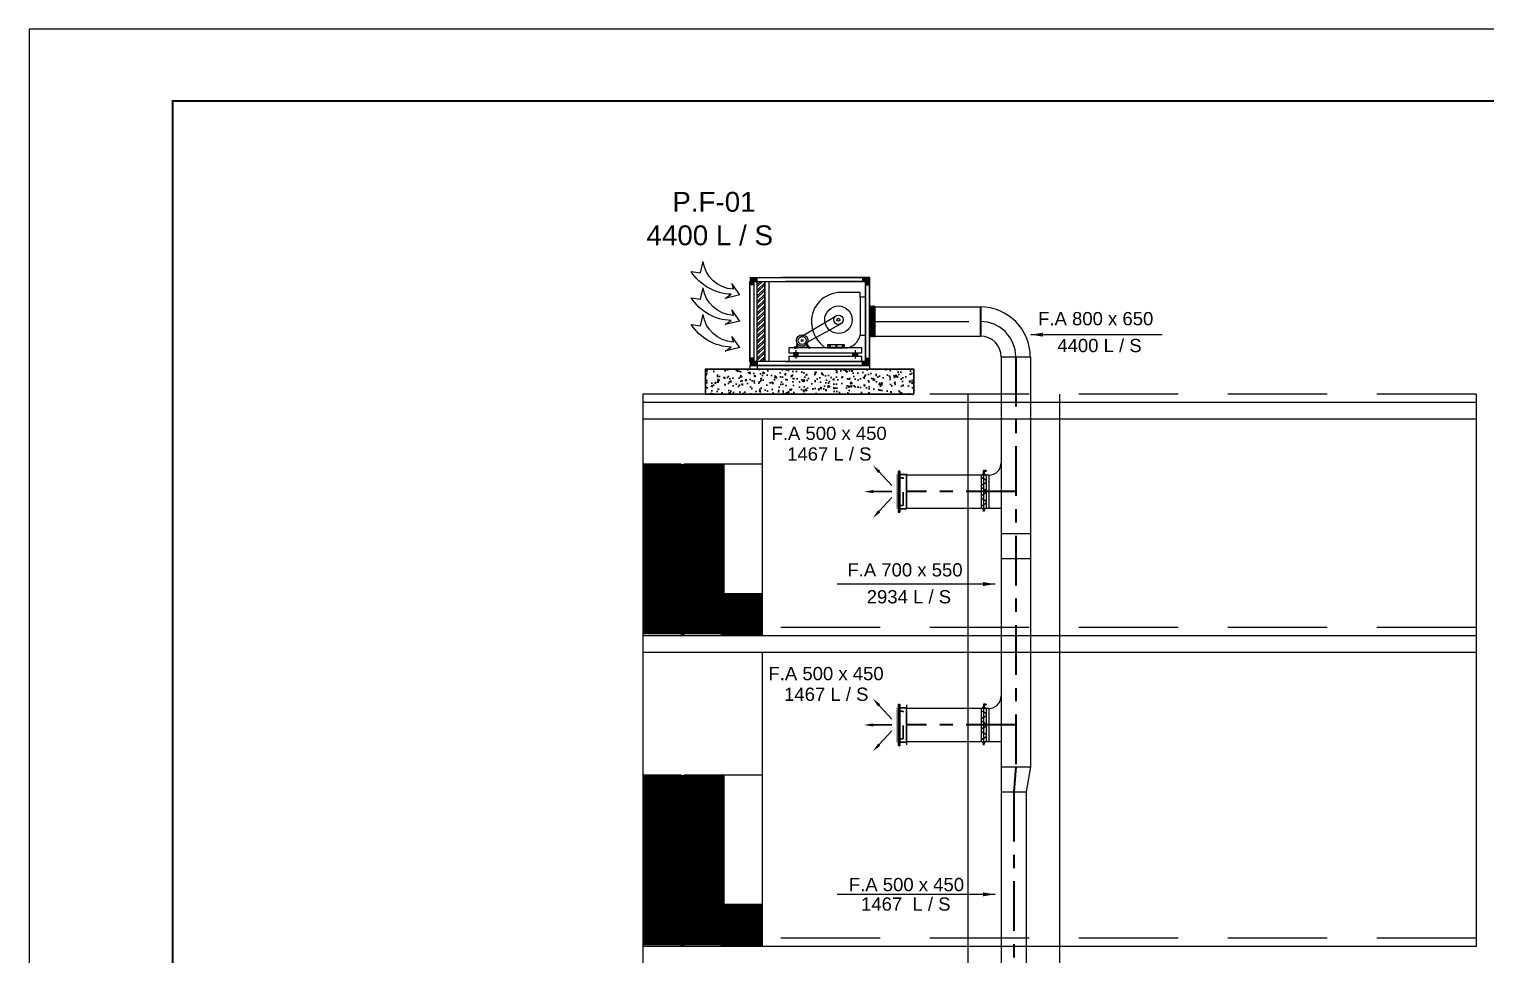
# Model space of a CAD drawing. Header units: inches. Extents: x 57.1 to 75, y 16.7 to 29.4.
# Drawn here: x 57.07 to 68.07, y 22.44 to 29.43 of the extents above; entities that cross this region are included whole.
import ezdxf

# ---------------------------------------------------------------- set-up
doc = ezdxf.new("R2010")
doc.units = ezdxf.units.IN
doc.header["$MEASUREMENT"] = 0
for name, pattern in [('CENTER2', [1.125, 0.75, -0.125, 0.125, -0.125]), ('HIDDEN', [0.375, 0.25, -0.125]), ('HIDDEN2', [0.1875, 0.125, -0.0625])]:
    doc.linetypes.add(name, pattern=pattern)
for name, color, linetype in [('.1', 1, 'Continuous'), ('01_AC-EQUIP', 206, 'Continuous'), ('06_AC-FA.DUCT', 7, 'Continuous'), ('12-AC-FL.CONN.', 2, 'Continuous'), ('A.C.VOLUM DAMPER', 7, 'Continuous'), ('DASH', 1, 'Continuous'), ('template', 7, 'Continuous'), ('WALL', 2, 'Continuous')]:
    doc.layers.add(name, color=color, linetype=linetype)
for name, color, linetype, lineweight in [('04-AC_F.A.DUCT', 7, 'Continuous', 35), ('A-Handrail', 2, 'Continuous', 30), ('AC-13- HVAC GRILLES & DIFFUSSERS.', 7, 'Continuous', 30), ('exhaust grill', 220, 'Continuous', 18)]:
    doc.layers.add(name, color=color, linetype=linetype, lineweight=lineweight)
doc.styles.add('arial', font='arial.ttf')
doc.dimstyles.get("Standard").update_dxf_attribs({"dimtxt": 0.18, "dimasz": 0.18, "dimexe": 0.18, "dimexo": 0.0625, "dimgap": 0.09, "dimtad": 0, "dimtih": 1, "dimtoh": 1, "dimdec": 4, "dimzin": 0, "dimdsep": 46, "dimtxsty": 'Standard', "dimcen": 0.09, "dimadec": 0, "dimazin": 0, "dimtfac": 1, "dimtdec": 4, "dimtofl": 0, "dimtmove": 0, "dimatfit": 3, "dimfxl": 1, "dimtolj": 1, "dimtzin": 0, "dimarcsym": 0})

# ---------------------------------------------------------------- blocks, each defined once
blk = doc.blocks.new('A$C60D03859')
at = {"layer": '06_AC-FA.DUCT'}
for p, q in [((-0.156, 0.306), (-0.242, -0.048)), ((-0.242, -0.048), (-0.143, 0.1)), ((-0.156, 0.306), (0.115, 0.11)), ((0.115, 0.11), (-0.022, 0.142)), ((0.369, -0.64), (0.64, -0.578)), ((0.403, -0.862), (0.369, -0.64))]:
    blk.add_line(p, q, dxfattribs=at)
for centre, radius, start, end in [((1.032, 0.131), 1.176, 181.521, 237.6803), ((0.755, 0.192), 0.779, 183.7141, 261.5016)]:
    blk.add_arc(centre, radius, start, end, dxfattribs=at)
blk = doc.blocks.new('A$C4FDA1B52')
at = {"layer": '12-AC-FL.CONN.', "color": 7, "linetype": 'Continuous'}
for p, q in [((-0.13, 0.026), (-0.156, 0)), ((-0.156, -0.8), (-0.156, 0)), ((-0.13, 0.026), (-0.104, 0)), ((-0.13, -0.8), (-0.13, 0)), ((-0.078, 0.026), (-0.104, 0)), ((-0.104, -0.8), (-0.104, 0)), ((-0.078, 0.026), (-0.052, 0)), ((-0.078, -0.8), (-0.078, 0)), ((-0.026, 0.026), (-0.052, 0)), ((-0.052, -0.8), (-0.052, 0)), ((-0.026, 0.026), (0, 0)), ((-0.026, -0.8), (-0.026, 0)), ((0, -0.8), (0, 0)), ((-0.13, -0.826), (-0.156, -0.8)), ((-0.13, -0.826), (-0.104, -0.8)), ((-0.078, -0.826), (-0.104, -0.8)), ((-0.078, -0.826), (-0.052, -0.8)), ((-0.026, -0.826), (-0.052, -0.8)), ((-0.026, -0.826), (0, -0.8))]:
    blk.add_line(p, q, dxfattribs=at)
blk = doc.blocks.new('A$C148533F6')
at = {"layer": '01_AC-EQUIP'}
for points in [[(-1.437, 1.105), (-1.437, 1.016), (-1.389, 1.016), (-1.389, 1.057), (-1.347, 1.057), (-1.347, 1.105)], [(0, 1.105), (0, 1.016), (-0.048, 1.016), (-0.048, 1.057), (-0.09, 1.057), (-0.09, 1.105)], [(-1.437, 0.048), (-1.437, 0.137), (-1.389, 0.137), (-1.389, 0.096), (-1.347, 0.096), (-1.347, 0.048)], [(-0.048, 0.096), (-0.048, 0.137), (0, 0.137), (0, 0.048), (-0.09, 0.048), (-0.09, 0.096)]]:
    blk.add_hatch(color=7, dxfattribs=at).paths.add_polyline_path(points)
h = blk.add_hatch(dxfattribs=at)
h.set_pattern_fill('ANSI32', scale=0.128124, style=0)
h.set_pattern_definition([(45, (-90.672903, -665.945964), (-0.0339739444, 0.0339739444), []), (45, (-90.650254, -665.945964), (-0.0339739444, 0.0339739444), [])])
h.paths.add_polyline_path([(-1.258, 1.057), (-1.347, 1.057), (-1.347, 0.096), (-1.258, 0.096)])
at = {"layer": '01_AC-EQUIP', "color": 7}
for p, q in [((-1.436, 1.105), (0, 1.105)), ((-1.436, 1.057), (-0.048, 1.057)), ((-1.388, 1.057), (-1.388, 0.096)), ((-1.347, 1.057), (-1.347, 1.105)), ((-1.347, 0.096), (-1.347, 1.057)), ((-1.258, 0.096), (-1.258, 1.057)), ((-1.21, 1.057), (-1.21, 0.096)), ((0, 1.105), (-1.057, 1.105)), ((-0.048, 1.057), (-1.009, 1.057)), ((-0.048, 0.096), (-0.048, 1.057)), ((-0.048, 1.057), (-0.048, 0.096)), ((0, 0.048), (0, 1.105)), ((0, 1.105), (0, 0.048)), ((-1.389, 1.016), (-1.437, 1.016)), ((-0.113, 0.924), (-0.345, 0.924)), ((-0.113, 0.869), (-0.113, 0.924)), ((-0.048, 1.016), (0, 1.016)), ((-0.832, 0.388), (-0.402, 0.645)), ((-0.785, 0.306), (-0.346, 0.547)), ((-0.891, 0.275), (-0.891, 0.246)), ((-0.886, 0.276), (-0.857, 0.276)), ((-0.885, 0.232), (-0.885, 0.133)), ((-0.729, 0.276), (-0.758, 0.276)), ((-0.724, 0.275), (-0.724, 0.246)), ((-0.505, 0.266), (-0.301, 0.266)), ((-0.469, 0.284), (-0.487, 0.284)), ((-0.478, 0.275), (-0.478, 0.292)), ((-0.478, 0.271), (-0.478, 0.25)), ((-0.387, 0.284), (-0.404, 0.284)), ((-0.396, 0.275), (-0.396, 0.292)), ((-0.396, 0.271), (-0.396, 0.25)), ((-0.313, 0.284), (-0.331, 0.284)), ((-0.322, 0.275), (-0.322, 0.292)), ((-0.322, 0.271), (-0.322, 0.25)), ((-0.172, 0.232), (-0.172, 0.133)), ((0, 0.048), (-1.438, 0.048)), ((-1.389, 0.137), (-1.437, 0.137)), ((-1.437, 0.048), (-1.437, 0.005)), ((0, 0.005), (-1.437, 0.005)), ((-0.048, 0.096), (-1.436, 0.096)), ((0, 0.043), (-1.434, 0.043)), ((-1.347, 0.096), (-1.347, 0.048)), ((-1.347, 0.096), (-1.347, 0.005)), ((-1.057, 0.048), (0, 0.048)), ((-1.009, 0.096), (-0.048, 0.096)), ((-0.09, 0.096), (-0.09, 0.048)), ((-0.048, 0.137), (0, 0.137)), ((0, 0.048), (0, 0))]:
    blk.add_line(p, q, dxfattribs=at)
for points in [[(-1.436, 1.057), (-1.436, 0.096)], [(-1.436, 0.096), (-1.436, 1.057)], [(-1.258, 1.057), (-1.258, 0.096)], [(-1.258, 0.096), (-1.258, 1.057)], [(-1.258, 0.096), (-1.258, 1.057)], [(-0.851, 0.295), (-0.869, 0.295), (-0.869, 0.266), (-0.747, 0.266), (-0.747, 0.295), (-0.764, 0.295)]]:
    blk.add_lwpolyline(points, dxfattribs=at)
for points in [[(-0.113, 0.869), (-0.113, 0.412), (-0.048, 0.412), (-0.048, 0.869)], [(-0.967, 0.199), (-0.091, 0.199), (-0.091, 0.258), (-0.967, 0.258)], [(-0.914, 0.155), (-0.857, 0.155), (-0.857, 0.199), (-0.914, 0.199)], [(-0.906, 0.258), (-0.869, 0.258), (-0.869, 0.266), (-0.906, 0.266)], [(-0.877, 0.295), (-0.877, 0.258), (-0.869, 0.258), (-0.869, 0.295)], [(-0.739, 0.295), (-0.739, 0.258), (-0.747, 0.258), (-0.747, 0.295)], [(-0.709, 0.258), (-0.747, 0.258), (-0.747, 0.266), (-0.709, 0.266)], [(-0.505, 0.258), (-0.301, 0.258), (-0.301, 0.295), (-0.505, 0.295)], [(-0.143, 0.155), (-0.2, 0.155), (-0.2, 0.199), (-0.143, 0.199)], [(-0.967, 0.096), (-0.091, 0.096), (-0.091, 0.155), (-0.967, 0.155)]]:
    blk.add_lwpolyline(points, close=True, dxfattribs=at)
for centre, radius in [((-0.373, 0.597), 0.165), ((-0.373, 0.597), 0.0567), ((-0.373, 0.597), 0.018), ((-0.808, 0.348), 0.0685), ((-0.808, 0.348), 0.0473), ((-0.808, 0.348), 0.0123), ((-0.478, 0.284), 0.00599), ((-0.396, 0.284), 0.00599), ((-0.322, 0.284), 0.00599)]:
    blk.add_circle(centre, radius, dxfattribs=at)
for centre, radius, start, end in [((-0.346, 0.572), 0.352, 89.8098, 181.0457), ((-0.294, 0.589), 0.405, 183.3325, 234.9147), ((-0.303, 0.45), 0.194, 276.938, 348.446)]:
    blk.add_arc(centre, radius, start, end, dxfattribs=at)
for points in [[(-0.857, 0.199), (-0.857, 0.155), (-0.914, 0.199), (-0.914, 0.155)], [(-0.906, 0.266), (-0.906, 0.258), (-0.877, 0.266), (-0.877, 0.258)], [(-0.877, 0.295), (-0.869, 0.295), (-0.877, 0.258), (-0.869, 0.258)], [(-0.739, 0.295), (-0.747, 0.295), (-0.739, 0.258), (-0.747, 0.258)], [(-0.709, 0.266), (-0.709, 0.258), (-0.739, 0.266), (-0.739, 0.258)], [(-0.2, 0.199), (-0.2, 0.155), (-0.143, 0.199), (-0.143, 0.155)]]:
    blk.add_solid(points, dxfattribs=at)
blk = doc.blocks.new('A$C180A56EA')
at = {"layer": 'A.C.VOLUM DAMPER'}
h = blk.add_hatch(dxfattribs=at)
h.set_pattern_fill('ANSI31', color=256, scale=0.001, style=0)
h.set_pattern_definition([(45, (129.5106855, -230.48025158), (-8.838834765e-05, 8.838834765e-05), [])])
h.paths.add_polyline_path([(0.0459, 0.0039), (0.0459, 0.0065), (0.0401, 0.0065), (0.0401, -0.0027), (0.0459, -0.0027), (0.0459, 0), (0.0603, 0), (0.0603, 0.0128), (0.057, 0.0128), (0.057, 0.0039)])
for p, q in [((-0.1242, 0.0032), (-0.1161, 0.0032)), ((-0.1161, 0.0004), (-0.119, 0.0032)), ((-0.1185, 0), (-0.1161, 0.0024)), ((-0.1161, 0.0015), (-0.1179, 0.0032)), ((-0.1174, 0), (-0.1161, 0.0013)), ((-0.1161, 0.0026), (-0.1168, 0.0032)), ((-0.1163, 0), (-0.1161, 0.0001)), ((-0.1161, 0.0001), (-0.1104, 0.0058)), ((-0.1161, 0.0013), (-0.1116, 0.0058)), ((-0.1161, 0.0024), (-0.1127, 0.0058)), ((-0.1161, -0.0026), (-0.1161, 0.0058)), ((-0.1161, 0.0035), (-0.1138, 0.0058)), ((-0.1161, 0.0058), (-0.1099, 0.0058)), ((-0.1161, 0.0057), (-0.116, 0.0058)), ((-0.1161, 0.0046), (-0.1149, 0.0058)), ((-0.1161, -0.001), (-0.1099, 0.0053)), ((-0.1099, -0.0014), (-0.1161, 0.0048)), ((-0.1161, -0.0021), (-0.1099, 0.0042)), ((-0.1099, -0.0026), (-0.1161, 0.0037)), ((-0.1109, -0.0026), (-0.1161, 0.0026)), ((-0.112, -0.0026), (-0.1161, 0.0015)), ((-0.1131, -0.0026), (-0.1161, 0.0004)), ((-0.1099, -0.0003), (-0.116, 0.0058)), ((-0.1156, -0.0026), (-0.1099, 0.0031)), ((-0.1099, 0.0008), (-0.1149, 0.0058)), ((-0.1145, -0.0026), (-0.1099, 0.002)), ((-0.1099, 0.0019), (-0.1138, 0.0058)), ((-0.1134, -0.0026), (-0.1099, 0.0009)), ((-0.1128, 0.0019), (0.0401, 0.0019)), ((-0.1099, 0.003), (-0.1127, 0.0058)), ((-0.1099, 0.0041), (-0.1116, 0.0058)), ((-0.1099, 0.0052), (-0.1105, 0.0058)), ((0.0401, 0.0121), (-0.1099, 0.0121)), ((-0.0882, 0.0113), (-0.0994, -0.0075)), ((-0.0768, 0.0113), (-0.0656, -0.0075)), ((-0.0402, 0.0113), (-0.0514, -0.0075)), ((-0.0284, 0.0113), (-0.0173, -0.0075)), ((0.0056, 0.0113), (-0.0056, -0.0075)), ((0.0174, 0.0113), (0.0286, -0.0075)), ((0.0459, 0.0065), (0.0401, 0.0065)), ((0.0401, 0.0065), (0.0401, -0.0027)), ((0.0459, 0.0039), (0.0459, 0.0065)), ((0.057, 0.0039), (0.0459, 0.0039)), ((0.0603, 0.0128), (0.057, 0.0128)), ((0.057, 0.0128), (0.057, 0.0039)), ((0.0603, 0.0128), (0.0603, 0)), ((-0.1242, 0), (-0.1161, 0)), ((-0.1142, -0.0026), (-0.1161, -0.0007)), ((-0.1153, -0.0026), (-0.1161, -0.0018)), ((-0.1099, -0.0026), (-0.1161, -0.0026)), ((-0.1123, -0.0026), (-0.1099, -0.0003)), ((-0.1111, -0.0026), (-0.1099, -0.0014)), ((-0.11, -0.0026), (-0.1099, -0.0025)), ((-0.1099, -0.0083), (0.0401, -0.0083)), ((0.0401, -0.0027), (0.0459, -0.0027)), ((0.0603, 0), (0.0459, 0)), ((0.0459, -0.0027), (0.0459, 0))]:
    blk.add_line(p, q, dxfattribs=at)
at = {"layer": 'A.C.VOLUM DAMPER', "extrusion": (0, 0, -1)}
for centre, major_axis, start_param, end_param in [((-0.0938, 0.0019), (0.00135, 0.00135), 3.926991, 7.068583), ((-0.0938, 0.0019), (-0.00135, 0.00135), 2.356195, 5.497787), ((-0.0712, 0.0019), (0.00135, 0.00135), 3.926991, 7.068583), ((-0.0712, 0.0019), (-0.00135, 0.00135), 2.356195, 5.497787), ((-0.0458, 0.0019), (0.00135, 0.00135), 3.926991, 7.068583), ((-0.0458, 0.0019), (-0.00135, 0.00135), 2.356195, 5.497787), ((-0.0228, 0.0019), (0.00135, 0.00135), 3.926991, 7.068583), ((-0.0228, 0.0019), (-0.00135, 0.00135), 2.356194, 5.497787), ((0, 0.0019), (0.00135, 0.00135), 3.926991, 7.068583), ((0, 0.0019), (0.00135, 0.00135), 0.785398, 3.926991), ((0.023, 0.0019), (0.00135, 0.00135), 3.926991, 7.068583), ((0.023, 0.0019), (-0.00135, 0.00135), 2.356195, 5.497787)]:
    blk.add_ellipse(centre, major_axis=major_axis, ratio=1, start_param=start_param, end_param=end_param, dxfattribs=at)
blk = doc.blocks.new('SAG')
for const_width in [0.03, 0.003]:
    blk.add_lwpolyline([(-0.5, 0), (-0.5, 0.2), (-0.6, 0.2), (-0.6, 0.235), (0.6, 0.235), (0.6, 0.2), (0.5, 0.2), (0.5, 0)], dxfattribs=dict(const_width=const_width))
for points in [[(0.6, 0.235), (-0.6, 0.235), (-0.6, 0.2), (0.6, 0.2)], [(-0.5, 0), (0.5, 0), (0.5, 0.2), (-0.5, 0.2)]]:
    blk.add_lwpolyline(points, close=True)
at = {"linetype": 'HIDDEN2', "const_width": 0.02}
blk.add_lwpolyline([(-0.5, 0.279), (0.5, 0.279)], dxfattribs=at)
at = {"linetype": 'HIDDEN2'}
blk.add_lwpolyline([(-0.4, 0.2), (-0.4, 0.1), (0.4, 0.1), (0.4, 0.2)], dxfattribs=at)
blk = doc.blocks.new('SR')
at = {"color": 8}
blk.add_line((13.31, -0.02), (3.38, -0.02), dxfattribs=at)
at = {"color": 7}
blk.add_solid([(13.31, -0.84), (13.31, 0.8), (18.23, -0.02)], dxfattribs=at)
blk = doc.blocks.new('A$C2DCB7148')
at = {"layer": 'AC-13- HVAC GRILLES & DIFFUSSERS.'}
for name, p, xscale, yscale, zscale, rotation in [('SR', (-152, 270), -27.27270000015738, 27.27269999997225, 27.2727, 312.8469994232207), ('SAG', (0, 250), 499.9995000000344, 499.9995000000344, 499.9995000000344, 90), ('SR', (-152, 230), 27.27270000011471, 27.27270000011471, 27.27270000011471, 227.1530005766962)]:
    blk.add_blockref(name, p, dxfattribs=dict(at, xscale=xscale, yscale=yscale, zscale=zscale, rotation=rotation))
at = {"layer": 'AC-13- HVAC GRILLES & DIFFUSSERS.', "xscale": -27.27270000008866, "yscale": 27.27269999997225, "zscale": 27.2727}
blk.add_blockref('SR', (-123, 251), dxfattribs=at)

msp = doc.modelspace()

# ---------------------------------------------------------------- hatches: boundary and pattern name
at = {"layer": 'A-Handrail', "ltscale": 0.01}
h = msp.add_hatch(dxfattribs=at)
h.set_pattern_fill('AR-CONC', color=254, scale=0.000629107, style=0)
h.set_pattern_definition([(130, (1356.53724, -519.28154), (-0.1146136477, -0.01002739), [0.011984488, -0.1318293685]), (185, (1356.53724, -519.28154), (0.022171883, 0.120195196), [0.00958759, -0.105463862]), (79.548555, (1356.52769, -519.28238), (-0.092441765, 0.110167801), [0.010185248, -0.112037817]), (133.8158, (1356.53724, -519.24958), (-0.170537718, -0.026449122), [0.017976732, -0.197744053]), (83.364442, (1356.52303, -519.25179), (-0.149352599, 0.155657503), [0.015277878, -0.168056877]), (188.815849, (1356.53724, -519.24958), (-0.149352599, 0.155657503), [0.014381365, -0.158195074]), (159, (1356.52126, -519.25757), (-0.0953816724, -0.0643357504), [0.011984488, -0.1318293685]), (214, (1356.52126, -519.25757), (-0.038880088, 0.115873936), [0.00958759, -0.105463495]), (108.548555, (1356.51332, -519.26293), (-0.13426176, 0.051538186), [0.010185248, -0.112037624]), (142.5, (1356.537244, -519.28154), (-0.0019430619, 0.0531941655), [0, -0.1041851494, 0, -0.1070614265, 0, -0.1058629777]), (172.5, (1356.537244, -519.28154), (-0.0420367164, 0.0630242993), [0, -0.0610409924, 0, -0.1017882518, 0, -0.0403477764]), (212.5, (1356.572877, -519.28154), (-0.0853009904, -0.0036039929), [0, -0.0399482935, 0, -0.1246386757, 0, -0.165385935]), (222.5, (1356.58886, -519.28154), (-0.0931891026, 0.015995983), [0, -0.0519327815, 0, -0.082772864, 0, -0.117447983])])
h.paths.add_polyline_path([(63.752, 26.675), (63.752, 26.864), (62.179, 26.864), (62.179, 26.675)])

# ---------------------------------------------------------------- linework, layer by layer
at = {"layer": '.1', "color": 0}
msp.add_line((74.968, 29.431), (57.073, 29.431), dxfattribs=at)
at = {"layer": '04-AC_F.A.DUCT', "linetype": 'Continuous'}
msp.add_line((64.255, 27.334), (64.255, 27.113), dxfattribs=at)
at = {"layer": '04-AC_F.A.DUCT', "color": 7, "linetype": 'CENTER2', "ltscale": 0.5}
for p, q in [((64.523, 26.956), (64.523, 23.861)), ((64.523, 25.939), (63.698, 25.939)), ((64.523, 23.861), (64.507, 23.672)), ((64.507, 23.672), (64.507, 21.831))]:
    msp.add_line(p, q, dxfattribs=at)
at = {"layer": '04-AC_F.A.DUCT', "linetype": 'CENTER2', "ltscale": 0.5}
msp.add_line((64.523, 24.177), (63.698, 24.177), dxfattribs=at)
at = {"layer": '06_AC-FA.DUCT'}
for p, q in [((63.418, 27.334), (64.255, 27.334)), ((63.418, 27.113), (64.255, 27.113)), ((64.413, 26.956), (64.413, 22.378)), ((64.633, 26.956), (64.633, 23.861)), ((64.318, 26.063), (63.698, 26.063)), ((64.318, 26.063), (64.318, 25.811)), ((64.413, 25.811), (63.698, 25.811)), ((64.413, 25.623), (64.633, 25.623)), ((64.413, 25.434), (64.633, 25.434)), ((64.318, 24.301), (63.698, 24.301)), ((64.318, 24.301), (64.318, 24.05)), ((64.413, 24.05), (63.698, 24.05)), ((64.413, 23.861), (64.633, 23.861)), ((64.633, 23.861), (64.601, 23.672)), ((64.413, 23.672), (64.601, 23.672)), ((64.601, 23.672), (64.601, 22.378))]:
    msp.add_line(p, q, dxfattribs=at)
at = {"layer": '06_AC-FA.DUCT', "color": 7, "linetype": 'CENTER2'}
msp.add_line((63.418, 27.224), (64.287, 27.224), dxfattribs=at)
at = {"layer": '06_AC-FA.DUCT', "color": 7}
msp.add_line((63.698, 24.328), (63.698, 24.027), dxfattribs=at)
at = {"layer": '06_AC-FA.DUCT'}
for centre, radius, start, end in [((64.255, 26.956), 0.377, 0, 90), ((64.255, 26.956), 0.157, 0, 90), ((64.318, 26.157), 0.0944, 270, 0), ((64.318, 24.396), 0.0944, 270, 0)]:
    msp.add_arc(centre, radius, start, end, dxfattribs=at)
at = {"layer": '06_AC-FA.DUCT', "color": 7, "linetype": 'CENTER2'}
msp.add_arc((64.255, 26.956), 0.267, 0, 90, dxfattribs=at)
at = {"layer": 'A-Handrail', "color": 254, "ltscale": 0.01}
msp.add_lwpolyline([(63.752, 26.675), (63.752, 26.864), (62.179, 26.864), (62.179, 26.675)], close=True, dxfattribs=at)
at = {"layer": 'DASH', "color": 252, "linetype": 'HIDDEN', "ltscale": 3}
for p, q in [((67.998, 26.675), (61.707, 26.675)), ((67.998, 24.914), (62.607, 24.914)), ((67.998, 22.567), (62.607, 22.567))]:
    msp.add_line(p, q, dxfattribs=at)
at = {"layer": 'template'}
msp.add_line((57.073, 29.431), (57.073, 16.741), dxfattribs=at)
at = {"layer": 'template', "linetype": 'Continuous', "const_width": 0.0154}
msp.add_lwpolyline([(58.157, 17.283), (74.426, 17.283), (74.426, 28.889), (58.157, 28.889)], close=True, dxfattribs=at)
at = {"layer": 'WALL', "color": 7, "linetype": 'Continuous'}
msp.add_line((64.413, 26.956), (64.633, 26.956), dxfattribs=at)
at = {"layer": 'WALL', "color": 8, "linetype": 'Continuous'}
for p, q in [((61.707, 26.675), (61.707, 22.378)), ((64.161, 26.675), (64.161, 20.151)), ((64.853, 26.675), (64.853, 20.151)), ((67.998, 26.675), (67.998, 22.504)), ((67.998, 26.612), (61.707, 26.612)), ((67.998, 26.486), (61.707, 26.486)), ((62.607, 26.486), (62.607, 24.851)), ((61.997, 26.145), (61.707, 26.145)), ((61.997, 26.135), (61.707, 26.135)), ((61.997, 26.125), (61.707, 26.125)), ((61.997, 26.115), (61.707, 26.115)), ((61.997, 26.105), (61.707, 26.105)), ((61.997, 26.095), (61.707, 26.095)), ((61.997, 26.085), (61.707, 26.085)), ((61.997, 26.075), (61.707, 26.075)), ((61.997, 26.145), (61.997, 24.851)), ((62.007, 26.145), (62.007, 24.851)), ((62.607, 26.145), (62.017, 26.145)), ((62.017, 26.145), (62.017, 24.851)), ((62.017, 26.145), (62.017, 24.851)), ((62.307, 26.145), (62.017, 26.145)), ((62.297, 26.135), (62.017, 26.135)), ((62.297, 26.125), (62.017, 26.125)), ((62.297, 26.115), (62.017, 26.115)), ((62.297, 26.105), (62.017, 26.105)), ((62.297, 26.095), (62.017, 26.095)), ((62.297, 26.085), (62.017, 26.085)), ((62.297, 26.075), (62.017, 26.075)), ((62.297, 26.145), (62.297, 24.851)), ((62.307, 26.145), (62.307, 24.851)), ((62.307, 26.145), (62.307, 24.851)), ((62.317, 26.145), (62.317, 24.851)), ((61.997, 26.065), (61.707, 26.065)), ((61.997, 26.055), (61.707, 26.055)), ((61.997, 26.045), (61.707, 26.045)), ((61.997, 26.035), (61.707, 26.035)), ((61.997, 26.025), (61.707, 26.025)), ((61.997, 26.015), (61.707, 26.015)), ((61.997, 26.005), (61.707, 26.005)), ((61.997, 25.995), (61.707, 25.995)), ((61.997, 25.985), (61.707, 25.985)), ((61.997, 25.975), (61.707, 25.975)), ((61.997, 25.965), (61.707, 25.965)), ((62.297, 26.065), (62.017, 26.065)), ((62.297, 26.055), (62.017, 26.055)), ((62.297, 26.045), (62.017, 26.045)), ((62.297, 26.035), (62.017, 26.035)), ((62.297, 26.025), (62.017, 26.025)), ((62.297, 26.015), (62.017, 26.015)), ((62.297, 26.005), (62.017, 26.005)), ((62.297, 25.995), (62.017, 25.995)), ((62.297, 25.985), (62.017, 25.985)), ((62.297, 25.975), (62.017, 25.975)), ((62.297, 25.965), (62.017, 25.965)), ((61.997, 25.955), (61.707, 25.955)), ((61.997, 25.945), (61.707, 25.945)), ((61.997, 25.935), (61.707, 25.935)), ((61.997, 25.925), (61.707, 25.925)), ((61.997, 25.915), (61.707, 25.915)), ((61.997, 25.905), (61.707, 25.905)), ((61.997, 25.895), (61.707, 25.895)), ((61.997, 25.885), (61.707, 25.885)), ((61.997, 25.875), (61.707, 25.875)), ((61.997, 25.865), (61.707, 25.865)), ((61.997, 25.855), (61.707, 25.855)), ((62.297, 25.955), (62.017, 25.955)), ((62.297, 25.945), (62.017, 25.945)), ((62.297, 25.935), (62.017, 25.935)), ((62.297, 25.925), (62.017, 25.925)), ((62.297, 25.915), (62.017, 25.915)), ((62.297, 25.905), (62.017, 25.905)), ((62.297, 25.895), (62.017, 25.895)), ((62.297, 25.885), (62.017, 25.885)), ((62.297, 25.875), (62.017, 25.875)), ((62.297, 25.865), (62.017, 25.865)), ((62.297, 25.855), (62.017, 25.855)), ((61.997, 25.845), (61.707, 25.845)), ((61.997, 25.835), (61.707, 25.835)), ((61.997, 25.825), (61.707, 25.825)), ((61.997, 25.815), (61.707, 25.815)), ((61.997, 25.805), (61.707, 25.805)), ((61.997, 25.795), (61.707, 25.795)), ((61.997, 25.785), (61.707, 25.785)), ((61.997, 25.775), (61.707, 25.775)), ((61.997, 25.765), (61.707, 25.765)), ((61.997, 25.755), (61.707, 25.755)), ((61.997, 25.745), (61.707, 25.745)), ((62.297, 25.845), (62.017, 25.845)), ((62.297, 25.835), (62.017, 25.835)), ((62.297, 25.825), (62.017, 25.825)), ((62.297, 25.815), (62.017, 25.815)), ((62.297, 25.805), (62.017, 25.805)), ((62.297, 25.795), (62.017, 25.795)), ((62.297, 25.785), (62.017, 25.785)), ((62.297, 25.775), (62.017, 25.775)), ((62.297, 25.765), (62.017, 25.765)), ((62.297, 25.755), (62.017, 25.755)), ((62.297, 25.745), (62.017, 25.745)), ((61.997, 25.735), (61.707, 25.735)), ((61.997, 25.725), (61.707, 25.725)), ((61.997, 25.715), (61.707, 25.715)), ((61.997, 25.705), (61.707, 25.705)), ((61.997, 25.695), (61.707, 25.695)), ((61.997, 25.685), (61.707, 25.685)), ((61.997, 25.675), (61.707, 25.675)), ((61.997, 25.665), (61.707, 25.665)), ((61.997, 25.655), (61.707, 25.655)), ((61.997, 25.645), (61.707, 25.645)), ((61.997, 25.635), (61.707, 25.635)), ((62.297, 25.735), (62.017, 25.735)), ((62.297, 25.725), (62.017, 25.725)), ((62.297, 25.715), (62.017, 25.715)), ((62.297, 25.705), (62.017, 25.705)), ((62.297, 25.695), (62.017, 25.695)), ((62.297, 25.685), (62.017, 25.685)), ((62.297, 25.675), (62.017, 25.675)), ((62.297, 25.665), (62.017, 25.665)), ((62.297, 25.655), (62.017, 25.655)), ((62.297, 25.645), (62.017, 25.645)), ((62.297, 25.635), (62.017, 25.635)), ((61.997, 25.625), (61.707, 25.625)), ((61.997, 25.615), (61.707, 25.615)), ((61.997, 25.605), (61.707, 25.605)), ((61.997, 25.595), (61.707, 25.595)), ((61.997, 25.585), (61.707, 25.585)), ((61.997, 25.575), (61.707, 25.575)), ((61.997, 25.565), (61.707, 25.565)), ((61.997, 25.555), (61.707, 25.555)), ((61.997, 25.545), (61.707, 25.545)), ((61.997, 25.535), (61.707, 25.535)), ((61.997, 25.525), (61.707, 25.525)), ((62.297, 25.625), (62.017, 25.625)), ((62.297, 25.615), (62.017, 25.615)), ((62.297, 25.605), (62.017, 25.605)), ((62.297, 25.595), (62.017, 25.595)), ((62.297, 25.585), (62.017, 25.585)), ((62.297, 25.575), (62.017, 25.575)), ((62.297, 25.565), (62.017, 25.565)), ((62.297, 25.555), (62.017, 25.555)), ((62.297, 25.545), (62.017, 25.545)), ((62.297, 25.535), (62.017, 25.535)), ((62.297, 25.525), (62.017, 25.525)), ((61.997, 25.515), (61.707, 25.515)), ((61.997, 25.505), (61.707, 25.505)), ((61.997, 25.495), (61.707, 25.495)), ((61.997, 25.485), (61.707, 25.485)), ((61.997, 25.475), (61.707, 25.475)), ((61.997, 25.465), (61.707, 25.465)), ((61.997, 25.455), (61.707, 25.455)), ((61.997, 25.445), (61.707, 25.445)), ((61.997, 25.435), (61.707, 25.435)), ((61.997, 25.425), (61.707, 25.425)), ((61.997, 25.415), (61.707, 25.415)), ((62.297, 25.515), (62.017, 25.515)), ((62.297, 25.505), (62.017, 25.505)), ((62.297, 25.495), (62.017, 25.495)), ((62.297, 25.485), (62.017, 25.485)), ((62.297, 25.475), (62.017, 25.475)), ((62.297, 25.465), (62.017, 25.465)), ((62.297, 25.455), (62.017, 25.455)), ((62.297, 25.445), (62.017, 25.445)), ((62.297, 25.435), (62.017, 25.435)), ((62.297, 25.425), (62.017, 25.425)), ((62.297, 25.415), (62.017, 25.415)), ((61.997, 25.405), (61.707, 25.405)), ((61.997, 25.395), (61.707, 25.395)), ((61.997, 25.385), (61.707, 25.385)), ((61.997, 25.375), (61.707, 25.375)), ((61.997, 25.365), (61.707, 25.365)), ((61.997, 25.355), (61.707, 25.355)), ((61.997, 25.345), (61.707, 25.345)), ((61.997, 25.335), (61.707, 25.335)), ((61.997, 25.325), (61.707, 25.325)), ((61.997, 25.315), (61.707, 25.315)), ((61.997, 25.305), (61.707, 25.305)), ((62.297, 25.405), (62.017, 25.405)), ((62.297, 25.395), (62.017, 25.395)), ((62.297, 25.385), (62.017, 25.385)), ((62.297, 25.375), (62.017, 25.375)), ((62.297, 25.365), (62.017, 25.365)), ((62.297, 25.355), (62.017, 25.355)), ((62.297, 25.345), (62.017, 25.345)), ((62.297, 25.335), (62.017, 25.335)), ((62.297, 25.325), (62.017, 25.325)), ((62.297, 25.315), (62.017, 25.315)), ((62.297, 25.305), (62.017, 25.305)), ((61.997, 25.295), (61.707, 25.295)), ((61.997, 25.285), (61.707, 25.285)), ((61.997, 25.275), (61.707, 25.275)), ((61.997, 25.265), (61.707, 25.265)), ((61.997, 25.255), (61.707, 25.255)), ((61.997, 25.245), (61.707, 25.245)), ((61.997, 25.235), (61.707, 25.235)), ((61.997, 25.225), (61.707, 25.225)), ((61.997, 25.215), (61.707, 25.215)), ((61.997, 25.205), (61.707, 25.205)), ((61.997, 25.195), (61.707, 25.195)), ((62.297, 25.295), (62.017, 25.295)), ((62.297, 25.285), (62.017, 25.285)), ((62.297, 25.275), (62.017, 25.275)), ((62.297, 25.265), (62.017, 25.265)), ((62.297, 25.255), (62.017, 25.255)), ((62.297, 25.245), (62.017, 25.245)), ((62.297, 25.235), (62.017, 25.235)), ((62.297, 25.225), (62.017, 25.225)), ((62.297, 25.215), (62.017, 25.215)), ((62.297, 25.205), (62.017, 25.205)), ((62.297, 25.195), (62.017, 25.195)), ((61.997, 25.185), (61.707, 25.185)), ((61.997, 25.185), (61.707, 25.185)), ((61.997, 25.175), (61.707, 25.175)), ((61.997, 25.165), (61.707, 25.165)), ((61.997, 25.155), (61.707, 25.155)), ((61.997, 25.145), (61.707, 25.145)), ((61.997, 25.135), (61.707, 25.135)), ((61.997, 25.125), (61.707, 25.125)), ((61.997, 25.115), (61.707, 25.115)), ((61.997, 25.105), (61.707, 25.105)), ((61.997, 25.095), (61.707, 25.095)), ((61.997, 25.085), (61.707, 25.085)), ((62.297, 25.185), (62.017, 25.185)), ((62.297, 25.185), (62.017, 25.185)), ((62.297, 25.175), (62.017, 25.175)), ((62.297, 25.165), (62.017, 25.165)), ((62.297, 25.155), (62.017, 25.155)), ((62.297, 25.145), (62.017, 25.145)), ((62.297, 25.135), (62.017, 25.135)), ((62.297, 25.125), (62.017, 25.125)), ((62.297, 25.115), (62.017, 25.115)), ((62.297, 25.105), (62.017, 25.105)), ((62.297, 25.095), (62.017, 25.095)), ((62.297, 25.085), (62.017, 25.085)), ((62.607, 25.168), (62.317, 25.168)), ((62.607, 25.158), (62.317, 25.158)), ((62.607, 25.148), (62.317, 25.148)), ((62.607, 25.138), (62.317, 25.138)), ((62.607, 25.128), (62.317, 25.128)), ((62.607, 25.118), (62.317, 25.118)), ((62.607, 25.108), (62.317, 25.108)), ((62.607, 25.098), (62.317, 25.098)), ((62.607, 25.088), (62.317, 25.088)), ((62.607, 25.078), (62.317, 25.078)), ((61.997, 25.075), (61.707, 25.075)), ((61.997, 25.065), (61.707, 25.065)), ((61.997, 25.055), (61.707, 25.055)), ((61.997, 25.045), (61.707, 25.045)), ((61.997, 25.035), (61.707, 25.035)), ((61.997, 25.025), (61.707, 25.025)), ((61.997, 25.015), (61.707, 25.015)), ((61.997, 25.005), (61.707, 25.005)), ((61.997, 24.995), (61.707, 24.995)), ((61.997, 24.985), (61.707, 24.985)), ((61.997, 24.975), (61.707, 24.975)), ((62.297, 25.075), (62.017, 25.075)), ((62.297, 25.065), (62.017, 25.065)), ((62.297, 25.055), (62.017, 25.055)), ((62.297, 25.045), (62.017, 25.045)), ((62.297, 25.035), (62.017, 25.035)), ((62.297, 25.025), (62.017, 25.025)), ((62.297, 25.015), (62.017, 25.015)), ((62.297, 25.005), (62.017, 25.005)), ((62.297, 24.995), (62.017, 24.995)), ((62.297, 24.985), (62.017, 24.985)), ((62.297, 24.975), (62.017, 24.975)), ((62.607, 25.068), (62.317, 25.068)), ((62.607, 25.058), (62.317, 25.058)), ((62.607, 25.048), (62.317, 25.048)), ((62.607, 25.038), (62.317, 25.038)), ((62.607, 25.028), (62.317, 25.028)), ((62.607, 25.018), (62.317, 25.018)), ((62.607, 25.008), (62.317, 25.008)), ((62.607, 24.998), (62.317, 24.998)), ((62.607, 24.988), (62.317, 24.988)), ((62.607, 24.978), (62.317, 24.978)), ((62.607, 24.968), (62.317, 24.968)), ((61.997, 24.965), (61.707, 24.965)), ((61.997, 24.955), (61.707, 24.955)), ((61.997, 24.945), (61.707, 24.945)), ((61.997, 24.935), (61.707, 24.935)), ((61.997, 24.925), (61.707, 24.925)), ((61.997, 24.915), (61.707, 24.915)), ((61.997, 24.905), (61.707, 24.905)), ((61.997, 24.895), (61.707, 24.895)), ((61.997, 24.885), (61.707, 24.885)), ((61.997, 24.885), (61.707, 24.885)), ((61.997, 24.885), (61.707, 24.885)), ((61.997, 24.875), (61.707, 24.875)), ((61.997, 24.865), (61.707, 24.865)), ((62.297, 24.965), (62.017, 24.965)), ((62.297, 24.955), (62.017, 24.955)), ((62.297, 24.945), (62.017, 24.945)), ((62.297, 24.935), (62.017, 24.935)), ((62.297, 24.925), (62.017, 24.925)), ((62.297, 24.915), (62.017, 24.915)), ((62.297, 24.905), (62.017, 24.905)), ((62.297, 24.895), (62.017, 24.895)), ((62.297, 24.885), (62.017, 24.885)), ((62.297, 24.885), (62.017, 24.885)), ((62.297, 24.885), (62.017, 24.885)), ((62.297, 24.875), (62.017, 24.875)), ((62.297, 24.865), (62.017, 24.865)), ((62.607, 24.958), (62.317, 24.958)), ((62.607, 24.948), (62.317, 24.948)), ((62.607, 24.938), (62.317, 24.938)), ((62.607, 24.928), (62.317, 24.928)), ((62.607, 24.918), (62.317, 24.918)), ((62.607, 24.908), (62.317, 24.908)), ((62.607, 24.898), (62.317, 24.898)), ((62.607, 24.888), (62.317, 24.888)), ((62.607, 24.878), (62.317, 24.878)), ((62.607, 24.878), (62.317, 24.878)), ((62.607, 24.878), (62.317, 24.878)), ((62.607, 24.868), (62.317, 24.868)), ((62.607, 24.858), (62.317, 24.858)), ((67.998, 24.851), (61.707, 24.851)), ((67.998, 24.725), (61.707, 24.725)), ((62.607, 24.725), (62.607, 22.504)), ((61.997, 23.798), (61.707, 23.798)), ((61.997, 23.788), (61.707, 23.788)), ((61.997, 23.778), (61.707, 23.778)), ((61.997, 23.768), (61.707, 23.768)), ((61.997, 23.758), (61.707, 23.758)), ((61.997, 23.798), (61.997, 22.504)), ((62.007, 23.798), (62.007, 22.504)), ((62.017, 23.798), (62.017, 22.504)), ((62.017, 23.798), (62.017, 22.504)), ((62.607, 23.798), (62.017, 23.798)), ((62.307, 23.798), (62.017, 23.798)), ((62.297, 23.788), (62.017, 23.788)), ((62.297, 23.778), (62.017, 23.778)), ((62.297, 23.768), (62.017, 23.768)), ((62.297, 23.758), (62.017, 23.758)), ((62.297, 23.798), (62.297, 22.504)), ((62.307, 23.798), (62.307, 22.504)), ((62.307, 23.798), (62.307, 22.504)), ((62.317, 23.798), (62.317, 22.504)), ((61.997, 23.748), (61.707, 23.748)), ((61.997, 23.738), (61.707, 23.738)), ((61.997, 23.728), (61.707, 23.728)), ((61.997, 23.718), (61.707, 23.718)), ((61.997, 23.708), (61.707, 23.708)), ((61.997, 23.698), (61.707, 23.698)), ((61.997, 23.688), (61.707, 23.688)), ((61.997, 23.678), (61.707, 23.678)), ((61.997, 23.668), (61.707, 23.668)), ((61.997, 23.658), (61.707, 23.658)), ((61.997, 23.648), (61.707, 23.648)), ((62.297, 23.748), (62.017, 23.748)), ((62.297, 23.738), (62.017, 23.738)), ((62.297, 23.728), (62.017, 23.728)), ((62.297, 23.718), (62.017, 23.718)), ((62.297, 23.708), (62.017, 23.708)), ((62.297, 23.698), (62.017, 23.698)), ((62.297, 23.688), (62.017, 23.688)), ((62.297, 23.678), (62.017, 23.678)), ((62.297, 23.668), (62.017, 23.668)), ((62.297, 23.658), (62.017, 23.658)), ((62.297, 23.648), (62.017, 23.648)), ((61.997, 23.638), (61.707, 23.638)), ((61.997, 23.628), (61.707, 23.628)), ((61.997, 23.618), (61.707, 23.618)), ((61.997, 23.608), (61.707, 23.608)), ((61.997, 23.598), (61.707, 23.598)), ((61.997, 23.588), (61.707, 23.588)), ((61.997, 23.578), (61.707, 23.578)), ((61.997, 23.568), (61.707, 23.568)), ((61.997, 23.558), (61.707, 23.558)), ((61.997, 23.548), (61.707, 23.548)), ((61.997, 23.538), (61.707, 23.538)), ((62.297, 23.638), (62.017, 23.638)), ((62.297, 23.628), (62.017, 23.628)), ((62.297, 23.618), (62.017, 23.618)), ((62.297, 23.608), (62.017, 23.608)), ((62.297, 23.598), (62.017, 23.598)), ((62.297, 23.588), (62.017, 23.588)), ((62.297, 23.578), (62.017, 23.578)), ((62.297, 23.568), (62.017, 23.568)), ((62.297, 23.558), (62.017, 23.558)), ((62.297, 23.548), (62.017, 23.548)), ((62.297, 23.538), (62.017, 23.538)), ((61.997, 23.528), (61.707, 23.528)), ((61.997, 23.518), (61.707, 23.518)), ((61.997, 23.508), (61.707, 23.508)), ((61.997, 23.498), (61.707, 23.498)), ((61.997, 23.488), (61.707, 23.488)), ((61.997, 23.478), (61.707, 23.478)), ((61.997, 23.468), (61.707, 23.468)), ((61.997, 23.458), (61.707, 23.458)), ((61.997, 23.448), (61.707, 23.448)), ((61.997, 23.438), (61.707, 23.438)), ((61.997, 23.428), (61.707, 23.428)), ((62.297, 23.528), (62.017, 23.528)), ((62.297, 23.518), (62.017, 23.518)), ((62.297, 23.508), (62.017, 23.508)), ((62.297, 23.498), (62.017, 23.498)), ((62.297, 23.488), (62.017, 23.488)), ((62.297, 23.478), (62.017, 23.478)), ((62.297, 23.468), (62.017, 23.468)), ((62.297, 23.458), (62.017, 23.458)), ((62.297, 23.448), (62.017, 23.448)), ((62.297, 23.438), (62.017, 23.438)), ((62.297, 23.428), (62.017, 23.428)), ((61.997, 23.418), (61.707, 23.418)), ((61.997, 23.408), (61.707, 23.408)), ((61.997, 23.398), (61.707, 23.398)), ((61.997, 23.388), (61.707, 23.388)), ((61.997, 23.378), (61.707, 23.378)), ((61.997, 23.368), (61.707, 23.368)), ((61.997, 23.358), (61.707, 23.358)), ((61.997, 23.348), (61.707, 23.348)), ((61.997, 23.338), (61.707, 23.338)), ((61.997, 23.328), (61.707, 23.328)), ((61.997, 23.318), (61.707, 23.318)), ((62.297, 23.418), (62.017, 23.418)), ((62.297, 23.408), (62.017, 23.408)), ((62.297, 23.398), (62.017, 23.398)), ((62.297, 23.388), (62.017, 23.388)), ((62.297, 23.378), (62.017, 23.378)), ((62.297, 23.368), (62.017, 23.368)), ((62.297, 23.358), (62.017, 23.358)), ((62.297, 23.348), (62.017, 23.348)), ((62.297, 23.338), (62.017, 23.338)), ((62.297, 23.328), (62.017, 23.328)), ((62.297, 23.318), (62.017, 23.318)), ((61.997, 23.308), (61.707, 23.308)), ((61.997, 23.298), (61.707, 23.298)), ((61.997, 23.288), (61.707, 23.288)), ((61.997, 23.278), (61.707, 23.278)), ((61.997, 23.268), (61.707, 23.268)), ((61.997, 23.258), (61.707, 23.258)), ((61.997, 23.248), (61.707, 23.248)), ((61.997, 23.238), (61.707, 23.238)), ((61.997, 23.228), (61.707, 23.228)), ((61.997, 23.218), (61.707, 23.218)), ((61.997, 23.208), (61.707, 23.208)), ((62.297, 23.308), (62.017, 23.308)), ((62.297, 23.298), (62.017, 23.298)), ((62.297, 23.288), (62.017, 23.288)), ((62.297, 23.278), (62.017, 23.278)), ((62.297, 23.268), (62.017, 23.268)), ((62.297, 23.258), (62.017, 23.258)), ((62.297, 23.248), (62.017, 23.248)), ((62.297, 23.238), (62.017, 23.238)), ((62.297, 23.228), (62.017, 23.228)), ((62.297, 23.218), (62.017, 23.218)), ((62.297, 23.208), (62.017, 23.208)), ((61.997, 23.198), (61.707, 23.198)), ((61.997, 23.188), (61.707, 23.188)), ((61.997, 23.178), (61.707, 23.178)), ((61.997, 23.168), (61.707, 23.168)), ((61.997, 23.158), (61.707, 23.158)), ((61.997, 23.148), (61.707, 23.148)), ((61.997, 23.138), (61.707, 23.138)), ((61.997, 23.128), (61.707, 23.128)), ((61.997, 23.118), (61.707, 23.118)), ((61.997, 23.108), (61.707, 23.108)), ((61.997, 23.098), (61.707, 23.098)), ((62.297, 23.198), (62.017, 23.198)), ((62.297, 23.188), (62.017, 23.188)), ((62.297, 23.178), (62.017, 23.178)), ((62.297, 23.168), (62.017, 23.168)), ((62.297, 23.158), (62.017, 23.158)), ((62.297, 23.148), (62.017, 23.148)), ((62.297, 23.138), (62.017, 23.138)), ((62.297, 23.128), (62.017, 23.128)), ((62.297, 23.118), (62.017, 23.118)), ((62.297, 23.108), (62.017, 23.108)), ((62.297, 23.098), (62.017, 23.098)), ((61.997, 23.088), (61.707, 23.088)), ((61.997, 23.078), (61.707, 23.078)), ((61.997, 23.068), (61.707, 23.068)), ((61.997, 23.058), (61.707, 23.058)), ((61.997, 23.048), (61.707, 23.048)), ((61.997, 23.038), (61.707, 23.038)), ((61.997, 23.028), (61.707, 23.028)), ((61.997, 23.018), (61.707, 23.018)), ((61.997, 23.008), (61.707, 23.008)), ((61.997, 22.998), (61.707, 22.998)), ((61.997, 22.988), (61.707, 22.988)), ((62.297, 23.088), (62.017, 23.088)), ((62.297, 23.078), (62.017, 23.078)), ((62.297, 23.068), (62.017, 23.068)), ((62.297, 23.058), (62.017, 23.058)), ((62.297, 23.048), (62.017, 23.048)), ((62.297, 23.038), (62.017, 23.038)), ((62.297, 23.028), (62.017, 23.028)), ((62.297, 23.018), (62.017, 23.018)), ((62.297, 23.008), (62.017, 23.008)), ((62.297, 22.998), (62.017, 22.998)), ((62.297, 22.988), (62.017, 22.988)), ((61.997, 22.978), (61.707, 22.978)), ((61.997, 22.968), (61.707, 22.968)), ((61.997, 22.958), (61.707, 22.958)), ((61.997, 22.948), (61.707, 22.948)), ((61.997, 22.938), (61.707, 22.938)), ((61.997, 22.928), (61.707, 22.928)), ((61.997, 22.918), (61.707, 22.918)), ((61.997, 22.908), (61.707, 22.908)), ((61.997, 22.898), (61.707, 22.898)), ((61.997, 22.888), (61.707, 22.888)), ((61.997, 22.878), (61.707, 22.878)), ((62.297, 22.978), (62.017, 22.978)), ((62.297, 22.968), (62.017, 22.968)), ((62.297, 22.958), (62.017, 22.958)), ((62.297, 22.948), (62.017, 22.948)), ((62.297, 22.938), (62.017, 22.938)), ((62.297, 22.928), (62.017, 22.928)), ((62.297, 22.918), (62.017, 22.918)), ((62.297, 22.908), (62.017, 22.908)), ((62.297, 22.898), (62.017, 22.898)), ((62.297, 22.888), (62.017, 22.888)), ((62.297, 22.878), (62.017, 22.878)), ((61.997, 22.868), (61.707, 22.868)), ((61.997, 22.858), (61.707, 22.858)), ((61.997, 22.848), (61.707, 22.848)), ((61.997, 22.838), (61.707, 22.838)), ((61.997, 22.838), (61.707, 22.838)), ((61.997, 22.828), (61.707, 22.828)), ((61.997, 22.818), (61.707, 22.818)), ((61.997, 22.808), (61.707, 22.808)), ((61.997, 22.798), (61.707, 22.798)), ((61.997, 22.788), (61.707, 22.788)), ((61.997, 22.778), (61.707, 22.778)), ((61.997, 22.768), (61.707, 22.768)), ((62.297, 22.868), (62.017, 22.868)), ((62.297, 22.858), (62.017, 22.858)), ((62.297, 22.848), (62.017, 22.848)), ((62.297, 22.838), (62.017, 22.838)), ((62.297, 22.838), (62.017, 22.838)), ((62.297, 22.828), (62.017, 22.828)), ((62.297, 22.818), (62.017, 22.818)), ((62.297, 22.808), (62.017, 22.808)), ((62.297, 22.798), (62.017, 22.798)), ((62.297, 22.788), (62.017, 22.788)), ((62.297, 22.778), (62.017, 22.778)), ((62.297, 22.768), (62.017, 22.768)), ((62.607, 22.821), (62.317, 22.821)), ((62.607, 22.811), (62.317, 22.811)), ((62.607, 22.801), (62.317, 22.801)), ((62.607, 22.791), (62.317, 22.791)), ((62.607, 22.781), (62.317, 22.781)), ((62.607, 22.771), (62.317, 22.771)), ((61.997, 22.758), (61.707, 22.758)), ((61.997, 22.748), (61.707, 22.748)), ((61.997, 22.738), (61.707, 22.738)), ((61.997, 22.728), (61.707, 22.728)), ((61.997, 22.718), (61.707, 22.718)), ((61.997, 22.708), (61.707, 22.708)), ((61.997, 22.698), (61.707, 22.698)), ((61.997, 22.688), (61.707, 22.688)), ((61.997, 22.678), (61.707, 22.678)), ((61.997, 22.668), (61.707, 22.668)), ((61.997, 22.658), (61.707, 22.658)), ((62.297, 22.758), (62.017, 22.758)), ((62.297, 22.748), (62.017, 22.748)), ((62.297, 22.738), (62.017, 22.738)), ((62.297, 22.728), (62.017, 22.728)), ((62.297, 22.718), (62.017, 22.718)), ((62.297, 22.708), (62.017, 22.708)), ((62.297, 22.698), (62.017, 22.698)), ((62.297, 22.688), (62.017, 22.688)), ((62.297, 22.678), (62.017, 22.678)), ((62.297, 22.668), (62.017, 22.668)), ((62.297, 22.658), (62.017, 22.658)), ((62.607, 22.761), (62.317, 22.761)), ((62.607, 22.751), (62.317, 22.751)), ((62.607, 22.741), (62.317, 22.741)), ((62.607, 22.731), (62.317, 22.731)), ((62.607, 22.721), (62.317, 22.721)), ((62.607, 22.711), (62.317, 22.711)), ((62.607, 22.701), (62.317, 22.701)), ((62.607, 22.691), (62.317, 22.691)), ((62.607, 22.681), (62.317, 22.681)), ((62.607, 22.671), (62.317, 22.671)), ((62.607, 22.661), (62.317, 22.661)), ((61.997, 22.648), (61.707, 22.648)), ((61.997, 22.638), (61.707, 22.638)), ((61.997, 22.628), (61.707, 22.628)), ((61.997, 22.618), (61.707, 22.618)), ((61.997, 22.608), (61.707, 22.608)), ((61.997, 22.598), (61.707, 22.598)), ((61.997, 22.588), (61.707, 22.588)), ((61.997, 22.578), (61.707, 22.578)), ((61.997, 22.568), (61.707, 22.568)), ((61.997, 22.558), (61.707, 22.558)), ((61.997, 22.548), (61.707, 22.548)), ((62.297, 22.648), (62.017, 22.648)), ((62.297, 22.638), (62.017, 22.638)), ((62.297, 22.628), (62.017, 22.628)), ((62.297, 22.618), (62.017, 22.618)), ((62.297, 22.608), (62.017, 22.608)), ((62.297, 22.598), (62.017, 22.598)), ((62.297, 22.588), (62.017, 22.588)), ((62.297, 22.578), (62.017, 22.578)), ((62.297, 22.568), (62.017, 22.568)), ((62.297, 22.558), (62.017, 22.558)), ((62.297, 22.548), (62.017, 22.548)), ((62.607, 22.651), (62.317, 22.651)), ((62.607, 22.641), (62.317, 22.641)), ((62.607, 22.631), (62.317, 22.631)), ((62.607, 22.621), (62.317, 22.621)), ((62.607, 22.611), (62.317, 22.611)), ((62.607, 22.601), (62.317, 22.601)), ((62.607, 22.591), (62.317, 22.591)), ((62.607, 22.581), (62.317, 22.581)), ((62.607, 22.571), (62.317, 22.571)), ((62.607, 22.561), (62.317, 22.561)), ((62.607, 22.551), (62.317, 22.551)), ((61.997, 22.538), (61.707, 22.538)), ((61.997, 22.538), (61.707, 22.538)), ((61.997, 22.538), (61.707, 22.538)), ((61.997, 22.528), (61.707, 22.528)), ((61.997, 22.518), (61.707, 22.518)), ((67.998, 22.504), (61.707, 22.504)), ((67.998, 22.504), (61.707, 22.504)), ((62.297, 22.538), (62.017, 22.538)), ((62.297, 22.538), (62.017, 22.538)), ((62.297, 22.538), (62.017, 22.538)), ((62.297, 22.528), (62.017, 22.528)), ((62.297, 22.518), (62.017, 22.518)), ((62.607, 22.541), (62.317, 22.541)), ((62.607, 22.531), (62.317, 22.531)), ((62.607, 22.531), (62.317, 22.531)), ((62.607, 22.531), (62.317, 22.531)), ((62.607, 22.521), (62.317, 22.521)), ((62.607, 22.511), (62.317, 22.511))]:
    msp.add_line(p, q, dxfattribs=at)

# ---------------------------------------------------------------- block references
at = {"layer": '01_AC-EQUIP', "color": 105, "linetype": 'Continuous', "xscale": 0.6291069840501476, "yscale": 0.6291069840501476, "zscale": 0.6291069840501476}
msp.add_blockref('A$C148533F6', (63.418, 26.861), dxfattribs=at)
at = {"layer": '06_AC-FA.DUCT', "color": 7, "xscale": -0.2753390828011537, "yscale": 0.2753390828011715, "zscale": 0.2753390828059435}
msp.add_blockref('A$C4FDA1B52', (63.418, 27.334), dxfattribs=at)
at = {"layer": 'A.C.VOLUM DAMPER', "xscale": -1.677618617775917, "yscale": 1.677618617775917, "zscale": 1.677618617775928, "rotation": 270}
for p in [(64.278, 25.996), (64.278, 24.234)]:
    msp.add_blockref('A$C180A56EA', p, dxfattribs=at)
at = {"layer": 'AC-13- HVAC GRILLES & DIFFUSSERS.', "xscale": 0.000518910542183013, "yscale": 0.000518910542183013, "zscale": 0.000518910542183013}
for p in [(63.698, 25.809), (63.698, 24.047)]:
    msp.add_blockref('A$C2DCB7148', p, dxfattribs=at)
at = {"layer": 'exhaust grill', "xscale": -0.3145534920250738, "yscale": 0.3145534920250738, "zscale": 0.3145534920250738, "rotation": 270}
for p in [(62.343, 27.474), (62.343, 27.276), (62.343, 27.075)]:
    msp.add_blockref('A$C60D03859', p, dxfattribs=at)

# ---------------------------------------------------------------- texts
at = {"attachment_point": 1, "style": 'arial'}
for s, width, insert, char_height in [('P.F-01', 0.53903, (61.929, 28.202), 0.15), ('4400 L / S', 1.29843, (61.734, 27.949), 0.15), ('F.A 800 x 650', 1.15782, (64.691, 27.295), 0.1), ('4400 L / S', 1.29843, (64.836, 27.092), 0.1), ('F.A 500 x 450', 1.29586, (62.678, 26.429), 0.1), ('1467 L / S', 1.29843, (62.796, 26.273), 0.1), ('F.A 700 x 550', 1.15782, (63.251, 25.398), 0.1), ('2934 L / S', 1.29843, (63.397, 25.195), 0.1), ('F.A 500 x 450', 1.29586, (62.655, 24.615), 0.1), ('1467 L / S', 1.29843, (62.773, 24.459), 0.1), ('F.A 500 x 450', 1.15782, (63.262, 23.022), 0.1), ('1467  L / S', 1.29843, (63.354, 22.875), 0.1)]:
    msp.add_mtext_dynamic_manual_height_columns(s, width=width, gutter_width=1, heights=[0], dxfattribs=dict(at, insert=insert, char_height=char_height))

# ---------------------------------------------------------------- leaders
for points in [[(64.637, 27.124), (65.628, 27.124)], [(64.366, 25.241), (63.174, 25.241)], [(64.366, 22.898), (63.174, 22.898)]]:
    msp.add_leader(points, dimstyle='Standard', override={"dimasz": 0.09})

doc.saveas('drawing.dxf')
